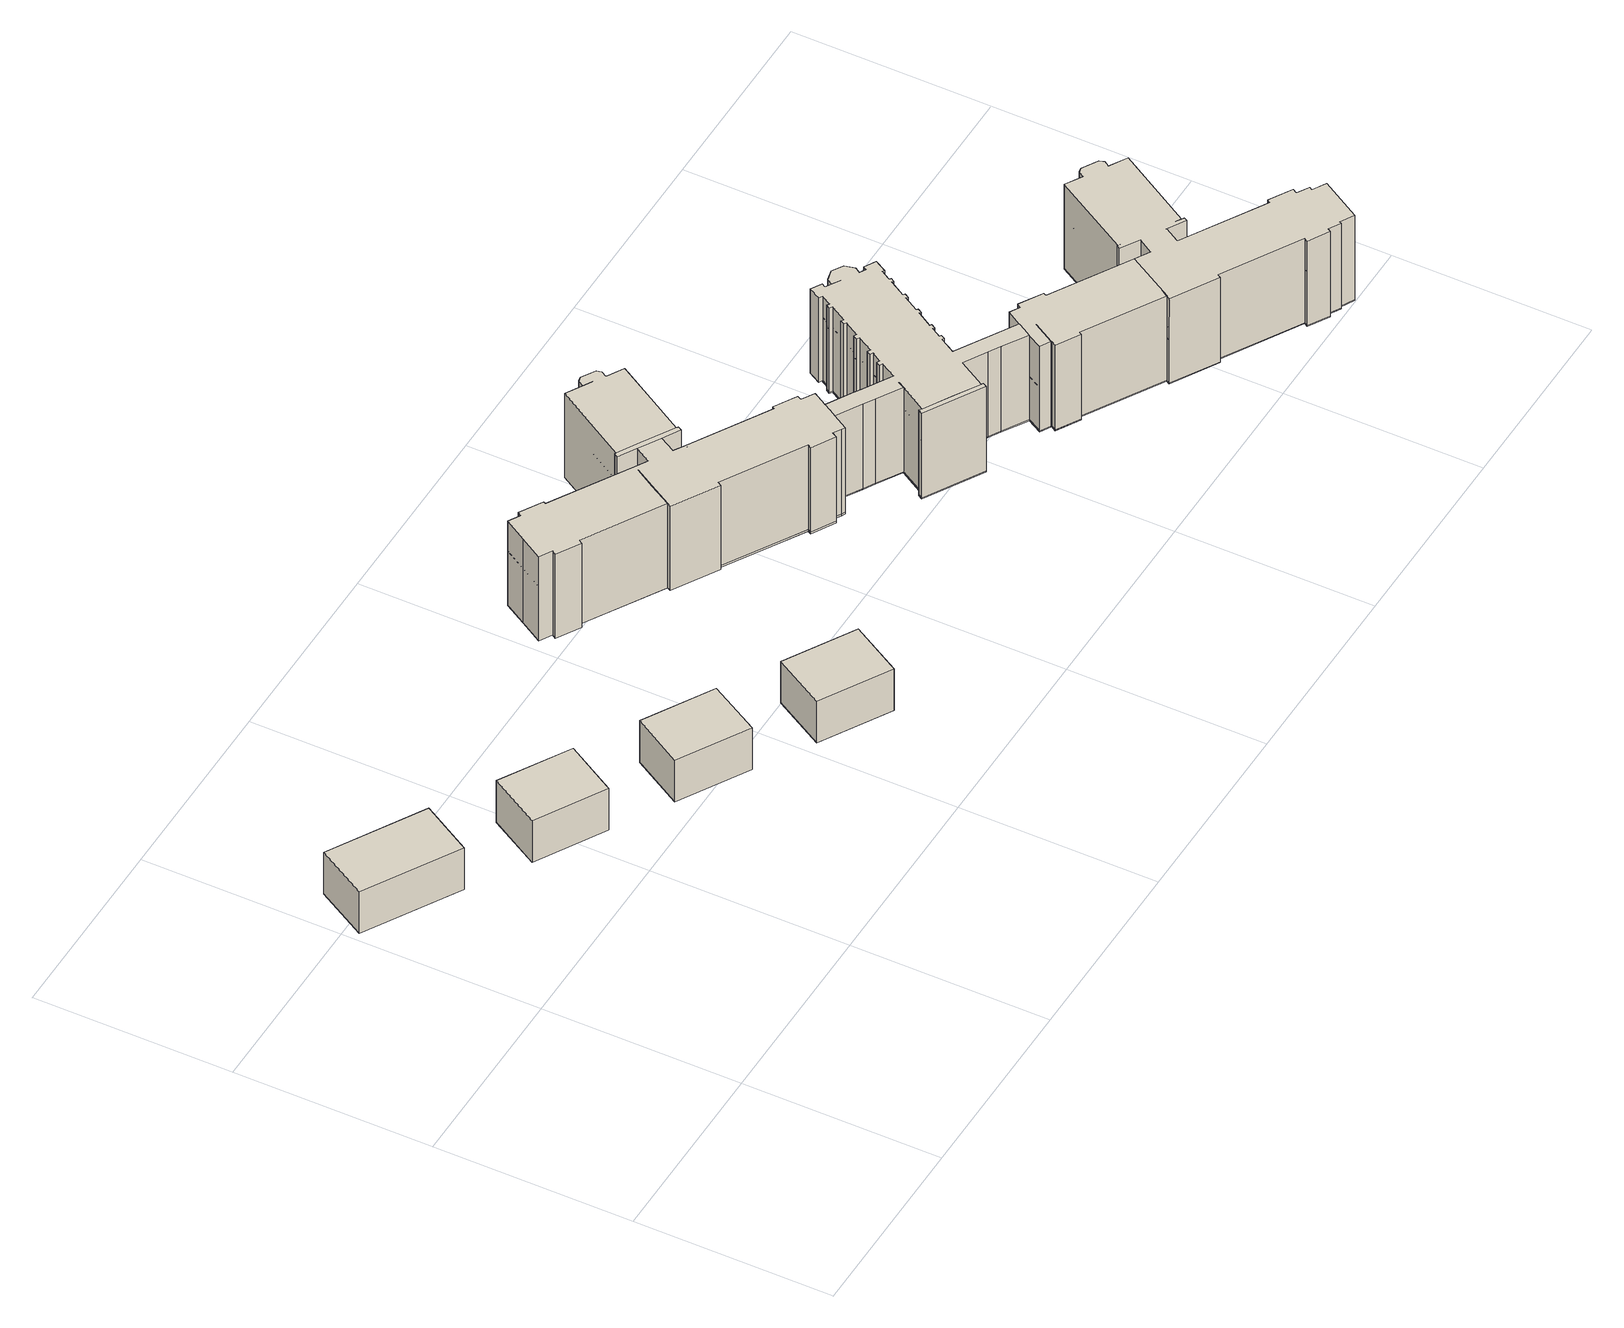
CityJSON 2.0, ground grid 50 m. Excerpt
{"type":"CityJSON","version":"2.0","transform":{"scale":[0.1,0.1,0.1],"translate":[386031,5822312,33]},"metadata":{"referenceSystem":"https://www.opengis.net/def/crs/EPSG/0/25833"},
"CityObjects":{
"building1":{"type":"Building","attributes":{"Gemeindeschluessel":"11000004","BezugspunktDach":"2200","function":"31001_1010","measuredHeight":14.48,"storeysAboveGround":2},"address":[{"country":"Germany","locality":"Berlin","thoroughfareNumber":"28, 30","thoroughfareName":"Friedrich-Olbricht-Damm"}],"geometry":[{"type":"Solid","lod":"1","boundaries":[[[[0,1,2,3]],[[4,5,6,7]],[[4,7,3,2]],[[5,4,2,1]],[[6,5,1,0]],[[7,6,0,3]]]]}]},
"building2":{"type":"Building","attributes":{"Gemeindeschluessel":"11000004","BezugspunktDach":"2200","function":"31001_1010","measuredHeight":14.56,"storeysAboveGround":2},"address":[{"country":"Germany","locality":"Berlin","thoroughfareNumber":"24, 26","thoroughfareName":"Friedrich-Olbricht-Damm"}],"geometry":[{"type":"Solid","lod":"1","boundaries":[[[[8,9,10,11]],[[12,13,14,15]],[[12,15,11,10]],[[13,12,10,9]],[[14,13,9,8]],[[15,14,8,11]]]]}]},
"building3":{"type":"Building","attributes":{"Gemeindeschluessel":"11000004","BezugspunktDach":"2200","function":"31001_1010","measuredHeight":14.46,"storeysAboveGround":2},"address":[{"country":"Germany","locality":"Berlin","thoroughfareNumber":"20, 22","thoroughfareName":"Friedrich-Olbricht-Damm"}],"geometry":[{"type":"Solid","lod":"1","boundaries":[[[[16,17,18,19]],[[20,21,22,23]],[[20,23,19,18]],[[21,20,18,17]],[[22,21,17,16]],[[23,22,16,19]]]]}]},
"building4":{"type":"Building","attributes":{"Gemeindeschluessel":"11000004","BezugspunktDach":"2200","function":"31001_1010","measuredHeight":14.4,"storeysAboveGround":2},"address":[{"country":"Germany","locality":"Berlin","thoroughfareNumber":"18","thoroughfareName":"Friedrich-Olbricht-Damm"}],"geometry":[{"type":"Solid","lod":"1","boundaries":[[[[24,25,26,27]],[[28,29,30,31]],[[28,31,27,26]],[[29,28,26,25]],[[30,29,25,24]],[[31,30,24,27]]]]}]},
"building5":{"type":"Building","attributes":{"name":"Jugendstrafanstalt Berlin Justizvollzugsanstalt Plötzensee","Gemeindeschluessel":"11000004","function":"31001_3075"},"address":[{"country":"Germany","locality":"Berlin","thoroughfareNumber":"16 (2)","thoroughfareName":"Friedrich-Olbricht-Damm"}],"children":["building5-1","building5-2","building5-3","building5-4","building5-5","building5-6","building5-7","building5-8","building5-9","building5-10","building5-11","building5-12","building5-13","building5-14","building5-15","building5-16","building5-17","building5-18","building5-19","building5-20","building5-21","building5-22","building5-23","building5-24","building5-25","building5-26","building5-27","building5-28"]},
"building5-1":{"type":"BuildingPart","attributes":{"BezugspunktDach":"2200","measuredHeight":25.59,"storeysAboveGround":5},"parents":["building5"],"geometry":[{"type":"MultiSurface","lod":"1","boundaries":[[[32,33,34,35,36,37,38,39,40,41,42,43,44,45,46,47,48,49,50,51,52,53,54,55,56,57,58,59,60,61,62,63,64,65,66,67,68,69,70,71],[72,73,74,36]],[[75,76,77,78,79,80,81,82,83,84,85,86,87,88,89,90,91,92,93,94,95,96,97,98,99,100,101,102,103,104,105,106,107,108,109,110,111,112,113,114,115,116,117,118,119,120,121,122,123,124,125,126,127,128,129,130,131,132,133,134,135,136,137,138,139,140,141,142,143,144,145,146,147,148,149,52,150,50],[151,152,77]],[[153,154,155,156,157,158,159,160,161,162,163,164,165,166,86,84],[167,168,154]],[[169,170,171,172,80,78]],[[173,174,175,176,177,178,179,180,181,182,183,184,185,186,187,188,189,190,191,192,193,194,195,196,197,198,199,200,201,202,203,204,205,206,207,208,209,210,211,212,161]],[[60,213,214,215,216,217,218,62]],[[219,220,221,222,223,224,225,226,227,228,229,230,216]],[[231,232,233,234,235,236,237,238,239,240,241,242,243,244,245,246,247,248,249,250,251,252,253,254,255,256,257,258,259,260,261,262,263,264,265,266,267,268,269,270],[271,272,273,265]],[[274,249,275,276,277,278,279,280,281,282,283,284,285,286,287,288,289,290,291,292,293,294,295,296,297,298,299,300,301,302,303,304,305,306,307,308,309,310,311,312,313,314,315,316,317,318,319,320,321,322,323,324,325,326,327,328,329,330,331,332,333,334,335,336,337,338,339,340,341,342,343,344,345,346,347,348,349,251],[350,351,347]],[[338,352,353,354,355,356,357,358,359,360,361,362,363,364,365,340],[366,367,364]],[[344,368,369,370,371,346]],[[372,373,374,375,376,377,378,379,380,381,382,383,384,385,386,387,388,389,390,391,392,393,394,395,396,397,398,399,400,401,402,403,404,405,406,407,408,409,410,411,357]],[[412,413,414,415,416,417,241,239]],[[418,419,420,421,422,423,424,425,426,427,428,429,414]],[[231,270,71,70]],[[232,231,70,69]],[[233,232,69,68]],[[234,233,68,67]],[[235,234,67,66]],[[236,235,66,65]],[[237,236,65,64]],[[238,237,64,63]],[[239,238,63,62]],[[240,239,430,431]],[[431,432,433,241,240,61,434,435]],[[242,241,60,59]],[[243,242,59,58]],[[244,243,58,57]],[[245,244,57,56]],[[246,245,56,55]],[[247,246,55,54]],[[248,247,54,53]],[[249,248,53,52]],[[150,436,437]],[[274,438,439]],[[52,440,441]],[[251,442,443,444,50]],[[445,250,51,446,447]],[[252,251,50,49]],[[253,252,49,48]],[[254,253,48,47]],[[255,254,47,46]],[[256,255,46,45]],[[257,256,45,44]],[[258,257,44,43]],[[259,258,448,449]],[[450,451,452,453,260,262,454,455]],[[456,449,259]],[[42,457,458]],[[459,450,453,460,261,260,41,455,461,40]],[[263,258,462,463,43,38]],[[457,42,458,456]],[[264,263,38,37]],[[464,265,264,37,36]],[[266,265,36,35]],[[267,266,35,34]],[[268,267,34,33]],[[269,268,33,32]],[[270,269,32,71]],[[36,465,464]],[[466,467,73]],[[72,468,469]],[[470,471,468,469]],[[272,271,273]],[[273,272,472,473]],[[473,474,475,265,273,469]],[[51,50,150]],[[476,274,437]],[[275,249,52,149]],[[276,275,149,148]],[[277,276,148,147]],[[278,277,147,146]],[[279,278,146,145]],[[280,279,145,144]],[[281,280,144,143]],[[282,281,143,142]],[[283,282,142,141]],[[284,283,141,140]],[[285,284,140,139]],[[286,285,139,138]],[[287,286,138,137]],[[288,287,137,136]],[[289,288,136,135]],[[290,289,135,134]],[[291,290,134,133]],[[292,291,133,132]],[[293,292,132,131]],[[294,293,131,130]],[[295,294,130,129]],[[296,295,129,128]],[[297,296,128,127]],[[298,297,127,126]],[[299,298,126,125]],[[300,299,125,124]],[[301,300,124,123]],[[302,301,123,122]],[[304,302,122,121,120,477,478]],[[305,304,120,119]],[[306,305,119,118]],[[307,306,118,117]],[[308,307,117,116]],[[309,308,116,115]],[[311,309,479,480,115,113]],[[312,311,113,112]],[[313,312,112,111]],[[314,313,111,110]],[[315,314,110,109]],[[316,315,109,108]],[[317,316,108,107]],[[318,317,107,106]],[[319,318,106,105]],[[320,319,105,104]],[[321,320,104,103]],[[322,321,103,102]],[[323,322,102,101]],[[324,323,101,100]],[[325,324,100,99]],[[326,325,99,98]],[[327,326,98,97]],[[328,327,97,96]],[[329,328,96,95]],[[330,329,95,94]],[[331,330,94,93]],[[332,331,93,92]],[[333,332,92,91]],[[334,333,91,90]],[[335,334,90,89]],[[336,335,89,88]],[[337,336,88,87]],[[338,337,87,86]],[[341,340,84,83]],[[342,341,83,82]],[[343,342,82,81]],[[344,343,81,80]],[[79,481,482,483,345,79,78]],[[347,346,78,77]],[[348,347,77,76]],[[349,348,76,75]],[[251,349,75,50]],[[484,485,486,77,152,151,485,487,351]],[[338,488,489,490,491,84,86]],[[352,338,86,166]],[[353,352,166,165]],[[354,353,165,164]],[[355,354,164,163]],[[356,355,163,162]],[[357,356,162,161]],[[173,160,159,173,492]],[[360,359,159,158]],[[361,360,158,157]],[[362,361,157,156]],[[363,362,156,155]],[[364,363,155,154]],[[365,364,154,153]],[[340,365,153,84]],[[154,493,494]],[[168,495,366]],[[482,496,481]],[[368,344,80,172]],[[369,368,172,171]],[[370,369,171,170]],[[371,370,170,169]],[[346,371,169,78]],[[372,357,161,212]],[[373,372,212,211]],[[374,373,211,210]],[[375,374,210,209]],[[377,375,209,207,497]],[[378,377,207,206]],[[379,378,206,205]],[[380,379,205,204]],[[381,380,204,203]],[[382,381,203,202]],[[383,382,202,201]],[[384,383,201,200]],[[385,384,200,199]],[[386,385,199,198]],[[498,499,197]],[[388,386,500,198,501,196]],[[389,388,196,195]],[[391,389,195,193,502]],[[194,503,504]],[[392,391,193,192]],[[393,392,192,191]],[[394,393,191,190]],[[395,394,190,189]],[[396,395,189,188]],[[397,396,188,187]],[[398,397,187,186]],[[399,398,186,185]],[[400,399,185,184]],[[401,400,184,183]],[[402,401,183,182]],[[403,402,182,181]],[[404,403,181,180]],[[405,404,180,179]],[[406,405,179,178]],[[407,406,178,177]],[[408,407,177,176]],[[409,408,176,175]],[[410,409,175,174]],[[159,505,506,359,410,174,173]],[[507,508,161]],[[509,411,173,492,510,511]],[[412,239,62,218]],[[413,412,218,217]],[[414,413,217,216]],[[415,414,512,513,514]],[[416,428,515,516,220,214]],[[415,514,517,429]],[[417,416,214,213]],[[241,417,213,60]],[[239,241,433,431,430,518]],[[418,414,216,230]],[[519,520,521,522]],[[523,524,525,419,418,230,229,228,227,526,527]],[[420,419,525,524]],[[421,420,524,523]],[[422,421,227,226]],[[423,422,226,225]],[[424,423,225,224]],[[425,424,224,223]],[[426,425,223,222]],[[427,426,222,221]],[[428,427,221,220]],[[517,528,514,415,414,429,219,529,215,219,530,531]],[[437,447,437,532]],[[250,447,442,251]],[[449,456,458]],[[262,260,455,454],[453,452,451,450]],[[456,458,457,259]],[[259,449,448,462,258]],[[469,470,464]],[[272,273,469,466],[472,533,466,469,534,473]],[[273,469,470,469,534]],[[473,534,469,468]],[[468,471,470,535,469,473]],[[446,447,250]],[[436,437,536]],[[537,538,303]],[[310,539,540]],[[340,491,541]],[[489,542,339]],[[543,484,544,484,351]],[[543,484,545]],[[542,339,546,339,489]],[[411,509,511,510,492,547]],[[548,494,364]],[[481,345,549]],[[550,344,551,552]],[[345,481,549,482]],[[346,553,554,346,555]],[[387,386,500,386,387,498,500,498]],[[509,547,556]],[[531,517,530]],[[557,516,515,557,531]],[[558,530,517,531,559]],[[435,431,434]],[[560,561,518]],[[562,563,564,433]],[[524,523,527,520]],[[524,520,519,565,522,521]]]}]},
"building5-2":{"type":"BuildingPart","attributes":{"BezugspunktDach":"2200","measuredHeight":9.44,"storeysAboveGround":5},"parents":["building5"],"geometry":[{"type":"MultiSurface","lod":"1","boundaries":[[[566,567,490,489,488,568,569,570]],[[571,572,573,574,575,576,577,578]],[[571,569,571,572]],[[573,572,568,488]],[[574,573,579,580]],[[575,574,339,580,581,340,490]],[[576,575,490,567]],[[577,576,567,566]],[[578,577,566,570]],[[571,578,582,570,569]],[[572,571,569,568]],[[339,338,583,488,489]],[[580,579,584,338,585,339]],[[490,340,339,489]],[[586,340,581,580,339]]]}]},
"building5-3":{"type":"BuildingPart","attributes":{"BezugspunktDach":"2200","measuredHeight":21.98,"storeysAboveGround":5},"parents":["building5"],"geometry":[{"type":"MultiSurface","lod":"1","boundaries":[[[587,588,589,590,591]],[[302,592,311,593,594]],[[595,538,596,589]],[[302,590,477,304]],[[311,309,310,309,480,588]],[[589,540,539,595,592]],[[593,311,588,587]],[[597,598,599,587,591]],[[302,594,591,590]],[[596,303,304,477]],[[592,304,600,303,538,595]],[[480,309,310,540]],[[592,595,539,601,310,309]],[[602,594,603,598,597]],[[603,593,599,598]]]}]},
"building5-4":{"type":"BuildingPart","attributes":{"BezugspunktDach":"2200","measuredHeight":18.35,"storeysAboveGround":5},"parents":["building5"],"geometry":[{"type":"MultiSurface","lod":"1","boundaries":[[[604,605,606,607,608,478]],[[305,306,307,308,309,304]],[[305,304,478,608]],[[306,305,608,607]],[[307,306,607,606]],[[308,307,606,605]],[[309,308,605,604]],[[304,303,538,478]],[[604,539,310,309]],[[592,595,538,303,304]],[[309,310,539,595,592]]]}]},
"building5-5":{"type":"BuildingPart","attributes":{"BezugspunktDach":"2200","measuredHeight":24.95,"storeysAboveGround":5},"parents":["building5"],"geometry":[{"type":"MultiSurface","lod":"1","boundaries":[[[609,610,611,612,613,614]],[[300,301,302,594,298,299]],[[300,299,614,613]],[[301,300,613,612]],[[302,301,612,611]],[[591,590,611,610]],[[615,597,594,610,609]],[[299,298,609,614]],[[594,302,590,591]],[[298,594,597,615]]]}]},
"building5-6":{"type":"BuildingPart","attributes":{"BezugspunktDach":"2200","measuredHeight":21.73,"storeysAboveGround":5},"parents":["building5"],"geometry":[{"type":"MultiSurface","lod":"1","boundaries":[[[549,616,617,618,619,620,621,622,623,624,625,626,627,628,629,630,631,632,633,634,635,636,637,638,639,640,599,598,597,615,641,642,643,644,645,646,647,648,649,650,651,652,653,654,655,656,657,658,659,660,661,486,553]],[[662,663,664,665,666,667,668,669,670,671,672,673,674,675,676,677,678,679,680,681,682,683,684,685,686,687,688,689,690,691,692,693,694,695,696,697,698,699,700,701,702,703,704,705,706,707,708,709,572,578,710,711,712]],[[662,712,553,486]],[[663,662,713,714,715,716,717,718,719,350,720,661]],[[721,347,713]],[[664,663,661,660]],[[665,664,660,659]],[[666,665,659,658]],[[667,666,658,657]],[[668,667,657,656]],[[669,668,656,655]],[[670,669,655,654]],[[671,670,654,653]],[[672,671,653,652]],[[673,672,652,651]],[[674,673,651,650]],[[675,674,650,649]],[[677,676,648,647]],[[678,677,647,646]],[[679,678,646,645]],[[681,680,644,643]],[[682,681,643,642]],[[683,682,642,641]],[[684,683,641,615]],[[685,684,298,594]],[[686,685,594,603]],[[687,686,598,603,593]],[[688,687,599,640]],[[689,688,640,639]],[[690,689,639,638]],[[691,690,638,637]],[[692,691,637,636]],[[693,692,636,635]],[[694,693,635,634]],[[695,694,634,633]],[[696,695,633,632]],[[697,696,632,631]],[[698,697,631,630]],[[699,698,630,629]],[[700,699,629,628]],[[701,700,628,627]],[[702,701,627,626]],[[703,702,626,625]],[[704,703,625,624]],[[705,704,624,623]],[[706,705,623,622]],[[707,706,622,621]],[[708,707,621,620]],[[709,708,620,619]],[[572,709,619,618]],[[570,569,571,569,568,572,618,617]],[[710,578,617,616]],[[720,350,351,485]],[[486,485,351,347,721]],[[717,716,715,718]],[[715,714,351,350,719,718]],[[351,714,713,347]],[[594,298,615,597]],[[603,594,597,598]],[[593,603,598,599,722]],[[578,571,569,570]],[[572,568,569,571]],[[345,344,616,549]],[[711,710,344,723,345]],[[346,345,549,553]],[[712,711,345,724,346]]]}]},
"building5-7":{"type":"BuildingPart","attributes":{"BezugspunktDach":"2200","measuredHeight":17.71,"storeysAboveGround":5},"parents":["building5"],"geometry":[{"type":"MultiSurface","lod":"1","boundaries":[[[725,726,727,554,728,729]],[[730,712,710,731,732,733]],[[730,733,729,728]],[[712,730,728,554]],[[554,346,712]],[[731,710,727,726]],[[732,731,726,725]],[[733,732,725,729]],[[344,345,481,727,734]],[[481,345,346,554]],[[710,711,345,344]],[[711,712,346,735,345,481,482,345]]]}]},
"building5-8":{"type":"BuildingPart","attributes":{"BezugspunktDach":"2200","measuredHeight":18.59,"storeysAboveGround":5},"parents":["building5"],"geometry":[{"type":"MultiSurface","lod":"1","boundaries":[[[736,737,738,739,464,469,740,741,742,743,744]],[[231,232,233,745,273,265,266,267,268,269,270]],[[231,270,744,743]],[[232,231,743,742]],[[746,233,232,742,741]],[[745,747,746,741,740]],[[745,748,472,466,272]],[[266,265,464,739]],[[267,266,739,738]],[[268,267,738,737]],[[269,268,737,736]],[[270,269,736,744]],[[749,750,751]],[[273,272,466,469]],[[740,466,472,748]],[[271,470,464,265]],[[273,469,470,271]]]}]},
"building5-9":{"type":"BuildingPart","attributes":{"BezugspunktDach":"2200","measuredHeight":15.08,"storeysAboveGround":5},"parents":["building5"],"geometry":[{"type":"MultiSurface","lod":"1","boundaries":[[[747,752,753,754,755,746]],[[234,235,236,237,745,233]],[[234,233,746,755]],[[235,234,755,754]],[[236,235,754,753]],[[237,236,753,752]],[[745,237,756,748,747]],[[757,752,747,748,756]],[[745,758,747,746,233]]]}]},
"building5-10":{"type":"BuildingPart","attributes":{"BezugspunktDach":"2200","measuredHeight":19.05,"storeysAboveGround":5},"parents":["building5"],"geometry":[{"type":"MultiSurface","lod":"1","boundaries":[[[530,516,759,760,761,762,512]],[[763,764,765,766,515,517,513]],[[763,513,512,762]],[[767,519,522,761]],[[763,762,526,523]],[[768,767,764,761,760]],[[766,765,760,759]],[[515,766,759,516]],[[524,521,522,525]],[[764,525,769,519,767]],[[523,526,521,524]],[[765,770,764,767,768]],[[517,515,516,530]],[[513,514,558,512]],[[517,530,558,514]]]}]},
"building5-11":{"type":"BuildingPart","attributes":{"BezugspunktDach":"2200","measuredHeight":18.55,"storeysAboveGround":5},"parents":["building5"],"geometry":[{"type":"MultiSurface","lod":"1","boundaries":[[[771,451,772,773,774,471,465,775]],[[475,474,756,776,777,452,778,779]],[[475,779,775,465]],[[756,752,747,740,466,467,774]],[[776,756,774,773]],[[777,776,773,772]],[[772,780,781,782]],[[778,448,463,771]],[[779,778,771,775]],[[474,475,465,471]],[[473,468,467,472]],[[472,783,466,740,748]],[[748,747,752,756]],[[474,471,468,473]],[[452,453,450,451]],[[460,459,450,453]],[[784,780,459,460]],[[777,782,781,784]],[[449,458,463,448]],[[452,451,458,449]]]}]},
"building5-12":{"type":"BuildingPart","attributes":{"BezugspunktDach":"2200","measuredHeight":15.13,"storeysAboveGround":5},"parents":["building5"],"geometry":[{"type":"MultiSurface","lod":"1","boundaries":[[[518,563,785,786,559,787,788,789]],[[790,513,514,791,792,433,430,793]],[[790,793,789,788]],[[513,790,788,787]],[[791,515,557,786]],[[792,791,786,785]],[[433,792,785,563]],[[793,430,518,789]],[[514,513,787,559]],[[517,531,557,515]],[[514,559,531,794,517]],[[430,431,435,518]],[[433,563,435,431]]]}]},
"building5-13":{"type":"BuildingPart","attributes":{"BezugspunktDach":"2200","measuredHeight":15.13,"storeysAboveGround":5},"parents":["building5"],"geometry":[{"type":"MultiSurface","lod":"1","boundaries":[[[520,768,795,796,797,798,527]],[[799,800,801,802,765,524,523]],[[799,523,527,798]],[[800,799,798,797]],[[801,800,797,796]],[[802,801,796,795]],[[765,802,795,768]],[[765,764,767,764,803]],[[524,525,519,520]],[[803,764,767,519,525]],[[768,767,764,765]],[[523,524,520,527]]]}]},
"building5-14":{"type":"BuildingPart","attributes":{"BezugspunktDach":"2200","measuredHeight":16.48,"storeysAboveGround":5},"parents":["building5"],"geometry":[{"type":"Solid","lod":"1","boundaries":[[[[804,805,562,434,560,806]],[[430,431,433,776,807,808]],[[430,808,806,560]],[[776,433,562,805]],[[807,776,805,804]],[[808,807,804,806]],[[431,430,560,434]],[[433,431,434,562]]]]}]},
"building5-15":{"type":"BuildingPart","attributes":{"BezugspunktDach":"2200","measuredHeight":9.42,"storeysAboveGround":5},"parents":["building5"],"geometry":[{"type":"MultiSurface","lod":"1","boundaries":[[[809,810,811,484,718,717,812,813,441,437,442]],[[814,815,816,817,716,715,714,713,818,819,820]],[[814,821,250,274]],[[816,815,441,813]],[[817,816,813,812]],[[716,817,812,717]],[[818,713,811,810]],[[819,818,810,809]],[[820,819,809,442]],[[274,250,447,437]],[[442,447,250,251]],[[820,251,250,821]],[[249,274,437,441]],[[815,814,274,249]],[[715,716,717,718]],[[351,350,719,484]],[[714,715,718,719,350,351]],[[347,351,484,811]],[[714,351,347,713]]]}]},
"building5-16":{"type":"BuildingPart","attributes":{"BezugspunktDach":"2200","measuredHeight":19.29,"storeysAboveGround":5},"parents":["building5"],"geometry":[{"type":"MultiSurface","lod":"1","boundaries":[[[822,823,824,444,446,440,825,826,827,455,457]],[[828,829,830,831,832,833,834,835,836,837,838]],[[828,838,259,262,260]],[[780,459,460,784,829,828,455,260,261,461,827]],[[839,781,827,826]],[[831,830,826,825]],[[832,831,825,440]],[[833,832,249,815,814,274,250]],[[834,833,821,820,251,444]],[[835,834,444,824]],[[836,835,824,823]],[[837,836,823,822]],[[838,456,840,837,822,457]],[[260,262,454,455]],[[457,454,262,259]],[[461,261,260,455]],[[784,460,459,780]],[[841,830,829,781,839]],[[250,274,436,446]],[[440,436,274,249]],[[274,814,815,249]],[[444,251,250,446]],[[250,251,820,821]],[[837,840,456,838]]]}]},
"building5-17":{"type":"BuildingPart","attributes":{"BezugspunktDach":"2200","measuredHeight":15.99,"storeysAboveGround":5},"parents":["building5"],"geometry":[{"type":"MultiSurface","lod":"1","boundaries":[[[842,843,844,840,456,462]],[[838,837,845,846,847,848]],[[838,848,258,259,456]],[[845,837,840,844]],[[846,845,844,843]],[[847,846,843,842]],[[848,847,842,462]],[[462,456,259,258]],[[849,837,838,456,840]]]}]},
"building5-18":{"type":"BuildingPart","attributes":{"BezugspunktDach":"2200","measuredHeight":15.99,"storeysAboveGround":5},"parents":["building5"],"geometry":[{"type":"MultiSurface","lod":"1","boundaries":[[[839,850,851,852,782,781]],[[853,854,855,856,830,829]],[[853,829,781,784,777]],[[854,853,782,852]],[[855,854,852,851]],[[856,855,851,850]],[[830,856,850,839]],[[777,784,781,782,857]],[[830,858,839,781,829]]]}]},
"building5-19":{"type":"BuildingPart","attributes":{"BezugspunktDach":"2200","measuredHeight":18.78,"storeysAboveGround":5},"parents":["building5"],"geometry":[{"type":"MultiSurface","lod":"1","boundaries":[[[859,860,506,511,507,861,862,863,864,865,495,493,866,867]],[[868,869,870,871,872,873,874,875,876,877,878,879,880,881]],[[868,881,867,866]],[[869,868,866,493]],[[882,883,366,367,871,870,495,865]],[[884,882,865,864]],[[873,872,864,863]],[[874,873,863,862]],[[875,874,862,861]],[[876,875,861,507]],[[877,876,885,886]],[[878,877,358,411,887,888]],[[879,878,506,860]],[[880,879,860,859]],[[881,880,859,867]],[[366,364,493,495]],[[870,869,364,366]],[[367,366,883,882]],[[872,871,882,884]],[[358,357,507,511]],[[886,885,507,357,358]],[[359,411,509,506]],[[511,509,411,358]],[[888,887,411,359]]]}]},
"building5-20":{"type":"BuildingPart","attributes":{"BezugspunktDach":"2200","measuredHeight":13.42,"storeysAboveGround":5},"parents":["building5"],"geometry":[{"type":"MultiSurface","lod":"1","boundaries":[[[494,882,884,889,890,891,892]],[[581,579,893,872,871,869,894]],[[581,894,892,891]],[[579,338,895]],[[893,579,890,889]],[[872,893,889,884]],[[871,367,366,870]],[[894,869,494,892]],[[895,338,339,896,890]],[[891,896,339,340]],[[580,339,338,579]],[[581,897,340,339,580]],[[871,872,884,882]],[[364,366,883,494]],[[882,883,366,367]],[[869,870,366,364]]]}]},
"building5-21":{"type":"BuildingPart","attributes":{"BezugspunktDach":"2200","measuredHeight":18.77,"storeysAboveGround":5},"parents":["building5"],"geometry":[{"type":"MultiSurface","lod":"1","boundaries":[[[898,899,900,901,902,903,904,905,906,907,908,909,910]],[[911,912,913,914,915,916,917,918,919,920,921,922,923]],[[911,923,924,925,926]],[[912,911,926,927]],[[928,929,908,907]],[[914,913,907,906]],[[915,914,906,905]],[[930,931,915,916,915,905,904]],[[917,916,904,903],[917,932,930,916]],[[918,917,903,902]],[[919,918,902,901]],[[920,919,901,900]],[[921,920,900,899]],[[922,921,899,898]],[[923,922,898,910]],[[926,925,933,909]],[[910,933,925,924]],[[927,926,909,908]],[[913,912,929,928]],[[916,915,931,930]],[[930,932,917,916]]]}]},
"building5-22":{"type":"BuildingPart","attributes":{"BezugspunktDach":"2200","measuredHeight":15.24,"storeysAboveGround":5},"parents":["building5"],"geometry":[{"type":"Solid","lod":"1","boundaries":[[[[928,934,935,936,937,929]],[[938,939,940,941,913,912]],[[938,912,929,927,942,937]],[[939,938,937,936]],[[940,939,936,935]],[[941,940,935,934]],[[913,941,934,928]],[[937,942,927,929]],[[913,928,929,912]]]]}]},
"building5-23":{"type":"BuildingPart","attributes":{"BezugspunktDach":"2200","measuredHeight":17.05,"storeysAboveGround":5},"parents":["building5"],"geometry":[{"type":"MultiSurface","lod":"1","boundaries":[[[943,944,945,946,947,948,949,950]],[[951,952,953,954,955,956,957,958]],[[951,958,950,949]],[[952,951,949,959]],[[952,959,948]],[[960,961,952,948,947]],[[962,960,953,947,963]],[[954,963,946]],[[955,954,946,945]],[[956,955,945,944]],[[964,498,387,499,943]],[[943,965,966,967,964,957]],[[953,952,961,960]],[[954,953,960,962]],[[944,499,387,386]],[[957,956,386,387,498,964]],[[377,376,965,950]],[[958,957,964,967,966,376,377]]]}]},
"building5-24":{"type":"BuildingPart","attributes":{"BezugspunktDach":"2200","measuredHeight":18.29,"storeysAboveGround":5},"parents":["building5"],"geometry":[{"type":"MultiSurface","lod":"1","boundaries":[[[968,969,970,971,972,508,492,973]],[[887,885,974,942,925,924,975,976]],[[359,888,976,973,505,359,411]],[[977,507,357,508]],[[887,492,411,358,886]],[[974,885,508,972]],[[942,974,972,971]],[[933,909,926,909,908,929,937,971,970]],[[924,910,933,925,970,969]],[[975,924,969,968]],[[976,975,968,973]],[[411,359,505,492]],[[887,888,359,411]],[[508,357,358,510]],[[510,358,411,492]],[[885,886,358,357,507,977]],[[925,926,909,933]],[[927,908,909,926]],[[927,942,937,929]],[[925,933,910,924]]]}]},
"building5-25":{"type":"BuildingPart","attributes":{"BezugspunktDach":"2200","measuredHeight":14.29,"storeysAboveGround":5},"parents":["building5"],"geometry":[{"type":"MultiSurface","lod":"1","boundaries":[[[962,978,979,980,981,961]],[[982,983,984,985,954,952]],[[982,952,961,981]],[[983,982,981,980]],[[984,983,980,979]],[[985,984,979,978]],[[954,985,978,962]],[[952,953,960,961,986]],[[954,962,960,953]]]}]},
"building5-26":{"type":"BuildingPart","attributes":{"BezugspunktDach":"2200","measuredHeight":16.18,"storeysAboveGround":5},"parents":["building5"],"geometry":[{"type":"MultiSurface","lod":"1","boundaries":[[[987,988,989,990,991,992]],[[993,994,995,974,996,997]],[[993,997,992,991]],[[998,999,991,990]],[[990,503,504,998,994]],[[974,995,989,988]],[[996,974,988,987]],[[997,996,987,992]],[[994,1000,993,999,998]],[[391,390,503,989]],[[995,994,998,504,390,391]]]}]},
"building5-27":{"type":"BuildingPart","attributes":{"BezugspunktDach":"2200","measuredHeight":14.29,"storeysAboveGround":5},"parents":["building5"],"geometry":[{"type":"MultiSurface","lod":"1","boundaries":[[[1001,1002,1003,1004]],[[1005,1006,1007,1008]],[[1005,1008,1004,1003]],[[1006,1005,1003,497,377,376,377,958,957,956,386,500,1002]],[[1007,1006,1002,1001]],[[1008,993,999,1004]],[[1007,1001,502,391,995,1009]],[[967,376,377,497]],[[500,386,387,498]],[[498,387,386,956,957,964]],[[967,964,1010,957,958,377,376]],[[504,390,391,502]],[[994,998,999,993]],[[1009,995,391,390,504,998,994]]]}]},
"building5-28":{"type":"BuildingPart","attributes":{"BezugspunktDach":"2200","measuredHeight":13.51,"storeysAboveGround":5},"parents":["building5"],"geometry":[{"type":"MultiSurface","lod":"1","boundaries":[[[1011,1012,931,932]],[[915,1013,1014,917]],[[1013,915,931,1012]],[[1014,1013,1012,1011]],[[917,1014,1011,932]],[[916,930,931,915]],[[917,1015,932,930,1016,916]]]}]}
},
"vertices":[
[243,824,141],[318,953,141],[84,1089,141],[10,960,141],[84,1089,16],[318,953,16],[243,824,16],[10,960,16],
[561,635,141],[637,765,141],[466,864,141],[390,734,141],[466,864,15],[637,765,15],[561,635,15],[390,734,15],
[883,451,139],[957,580,139],[786,679,139],[711,551,139],[786,679,13],[957,580,13],[883,451,13],[711,551,13],
[1200,268,135],[1275,398,135],[1103,498,135],[1028,368,135],[1103,498,10],[1275,398,10],[1200,268,10],[1028,368,10],
[1055,1042,264],[1048,1032,264],[1107,997,264],[1113,1007,264],[1308,892,264],[1303,883,264],[1415,817,264],[1452,881,264],[1487,940,264],[1455,886,264],[1422,830,264],[1420,826,264],[1619,709,264],[1614,700,264],[1671,667,264],[1678,680,264],[1697,668,264],[1706,663,264],[1729,702,264],[1739,719,264],[1750,738,264],[1771,774,264],[1739,793,264],[1745,803,264],[1689,836,264],[1686,830,264],[1490,945,264],[1462,962,264],[1485,1002,264],[1458,1018,264],[1431,1034,264],[1407,994,264],[1378,1011,264],[1180,1128,264],[1183,1134,264],[1127,1167,264],[1121,1157,264],[1092,1174,264],[1058,1117,264],[1024,1060,264],[1342,950,264],[1372,1000,264],[1340,947,264],[1791,665,264],[1819,648,264],[1880,612,264],[1840,544,264],[1905,506,264],[1970,467,264],[2011,536,264],[2068,502,264],[2097,485,264],[2158,448,264],[2169,467,264],[2180,485,264],[2032,572,264],[2055,611,264],[2060,608,264],[2065,618,264],[2061,621,264],[2064,626,264],[2076,646,264],[2080,643,264],[2086,653,264],[2081,656,264],[2105,695,264],[2109,692,264],[2115,703,264],[2111,705,264],[2133,743,264],[2138,740,264],[2144,751,264],[2139,754,264],[2163,795,264],[2168,792,264],[2173,801,264],[2168,804,264],[2183,829,264],[2188,826,264],[2205,856,264],[2177,872,264],[2172,863,264],[2139,882,264],[2156,872,264],[2165,886,264],[2159,912,264],[2131,929,264],[2104,922,264],[2095,908,264],[2118,894,264],[2080,917,264],[2086,926,264],[2059,942,264],[2042,912,264],[2051,906,264],[2037,881,264],[2031,885,264],[2025,876,264],[2032,871,264],[2008,830,264],[2001,835,264],[1995,824,264],[2002,820,264],[1980,783,264],[1973,787,264],[1967,776,264],[1974,772,264],[1951,733,264],[1943,737,264],[1938,727,264],[1945,723,264],[1930,698,264],[1923,702,264],[1917,692,264],[1925,688,264],[1902,649,264],[1830,691,264],[1813,702,264],[1740,720,264],[1889,628,264],[1890,629,264],[2137,411,264],[2163,396,264],[2164,396,264],[2156,383,264],[2214,349,264],[2218,356,264],[2412,242,264],[2447,302,264],[2482,362,264],[2287,477,264],[2291,484,264],[2233,518,264],[2227,508,264],[2202,522,264],[2196,452,264],[2195,451,264],[1833,549,264],[1826,537,264],[1969,454,264],[1975,465,264],[2444,298,264],[2406,233,264],[2519,167,264],[2524,176,264],[2717,63,264],[2712,54,264],[2763,24,264],[2768,32,264],[2797,15,264],[2800,20,264],[2834,1,264],[2895,104,264],[2861,124,264],[2866,131,264],[2836,149,264],[2843,160,264],[2787,193,264],[2782,185,264],[2594,296,264],[2577,306,264],[2600,344,264],[2596,347,264],[2644,318,264],[2649,327,264],[2606,353,264],[2643,331,264],[2759,527,264],[2715,552,264],[2724,566,264],[2719,579,264],[2680,602,264],[2668,599,264],[2659,585,264],[2618,610,264],[2503,413,264],[2519,404,264],[2501,415,264],[2495,406,264],[2542,378,264],[2519,340,264],[1528,977,264],[1534,987,264],[1451,1036,264],[1397,1068,264],[1393,1070,264],[1387,1060,264],[1463,1029,264],[1530,990,264],[1642,1180,264],[1600,1204,264],[1609,1219,264],[1606,1231,264],[1571,1252,264],[1559,1249,264],[1550,1234,264],[1571,1222,264],[1572,1221,264],[1509,1258,264],[1058,1117,9],[1092,1174,9],[1121,1157,9],[1127,1167,9],[1183,1134,9],[1180,1128,9],[1378,1011,9],[1407,994,9],[1431,1034,9],[1458,1018,9],[1485,1002,9],[1462,962,9],[1490,945,9],[1686,830,9],[1689,836,9],[1745,803,9],[1739,793,9],[1771,774,9],[1750,738,9],[1739,719,9],[1729,702,9],[1706,663,9],[1697,668,9],[1678,680,9],[1671,667,9],[1614,700,9],[1619,709,9],[1420,826,9],[1422,830,9],[1455,886,9],[1487,940,9],[1452,881,9],[1415,817,9],[1303,883,9],[1308,892,9],[1113,1007,9],[1107,997,9],[1048,1032,9],[1055,1042,9],[1024,1060,9],[1340,947,9],[1372,1000,9],[1342,950,9],[1740,720,9],[1813,702,9],[1830,691,9],[1902,649,9],[1925,688,9],[1917,692,9],[1923,702,9],[1930,698,9],[1945,723,9],[1938,727,9],[1943,737,9],[1951,733,9],[1974,772,9],[1967,776,9],[1973,787,9],[1980,783,9],[2002,820,9],[1995,824,9],[2001,835,9],[2008,830,9],[2032,871,9],[2025,876,9],[2031,885,9],[2037,881,9],[2051,906,9],[2042,912,9],[2059,942,9],[2086,926,9],[2080,917,9],[2118,894,9],[2095,908,9],[2104,922,9],[2131,929,9],[2159,912,9],[2165,886,9],[2156,872,9],[2139,882,9],[2172,863,9],[2177,872,9],[2205,856,9],[2188,826,9],[2183,829,9],[2168,804,9],[2173,801,9],[2168,792,9],[2163,795,9],[2139,754,9],[2144,751,9],[2138,740,9],[2133,743,9],[2111,705,9],[2115,703,9],[2109,692,9],[2105,695,9],[2081,656,9],[2086,653,9],[2080,643,9],[2076,646,9],[2064,626,9],[2061,621,9],[2065,618,9],[2060,608,9],[2055,611,9],[2032,572,9],[2180,485,9],[2169,467,9],[2158,448,9],[2097,485,9],[2068,502,9],[2011,536,9],[1970,467,9],[1905,506,9],[1840,544,9],[1880,612,9],[1819,648,9],[1791,665,9],[1890,629,9],[1889,628,9],[2202,522,9],[2227,508,9],[2233,518,9],[2291,484,9],[2287,477,9],[2482,362,9],[2447,302,9],[2412,242,9],[2218,356,9],[2214,349,9],[2156,383,9],[2164,396,9],[2163,396,9],[2137,411,9],[2195,451,9],[2196,452,9],[1975,465,9],[1969,454,9],[1826,537,9],[1833,549,9],[2519,340,9],[2542,378,9],[2495,406,9],[2501,415,9],[2519,404,9],[2503,413,9],[2618,610,9],[2659,585,9],[2668,599,9],[2680,602,9],[2719,579,9],[2724,566,9],[2715,552,9],[2759,527,9],[2643,331,9],[2606,353,9],[2649,327,9],[2644,318,9],[2596,347,9],[2600,344,9],[2577,306,9],[2594,296,9],[2782,185,9],[2787,193,9],[2843,160,9],[2836,149,9],[2866,131,9],[2861,124,9],[2895,104,9],[2834,1,9],[2800,20,9],[2797,15,9],[2768,32,9],[2763,24,9],[2712,54,9],[2717,63,9],[2524,176,9],[2519,167,9],[2406,233,9],[2444,298,9],[1387,1060,9],[1393,1070,9],[1397,1068,9],[1451,1036,9],[1534,987,9],[1528,977,9],[1509,1258,9],[1572,1221,9],[1571,1222,9],[1550,1234,9],[1559,1249,9],[1571,1252,9],[1606,1231,9],[1609,1219,9],[1600,1204,9],[1642,1180,9],[1530,990,9],[1463,1029,9],[1431,1034,10],[1458,1018,10],[1463,1015,10],[1485,1002,10],[1458,1018,167],[1458,1018,161],[1740,720,180],[1740,720,97],[1740,720,70],[1740,720,72],[1750,738,180],[1750,738,97],[1729,702,97],[1729,702,120],[1729,702,180],[1739,719,70],[1739,719,180],[1739,719,97],[1420,826,10],[1422,830,10],[1455,886,178],[1452,881,178],[1452,881,10],[1455,886,10],[1452,881,180],[1455,886,180],[1422,830,163],[1422,830,180],[1422,830,178],[1487,940,178],[1487,940,10],[1487,940,180],[1420,826,163],[1420,826,178],[1308,892,174],[1308,892,178],[1372,1000,174],[1372,1000,178],[1342,950,178],[1342,950,174],[1340,947,174],[1340,947,178],[1372,1000,10],[1342,950,10],[1340,947,10],[1308,892,10],[1740,720,16],[2095,908,210],[2095,908,192],[2156,872,98],[2156,872,210],[1905,506,183],[1905,506,61],[1905,506,158],[1889,628,97],[1889,628,201],[1880,612,201],[1889,628,41],[2180,485,97],[2169,467,97],[2158,448,97],[2158,448,95],[2444,298,175],[2163,396,173],[2163,396,140],[2195,451,173],[1905,506,72],[2503,413,150],[2606,353,150],[2606,353,163],[2643,331,150],[2620,344,264],[2600,344,150],[2596,347,164],[2596,347,150],[2412,242,175],[2412,242,173],[2482,362,173],[2482,362,175],[2444,298,173],[2447,302,175],[2447,302,173],[1397,1068,181],[1397,1068,10],[1451,1036,10],[1530,990,10],[1530,990,181],[1463,1029,10],[1431,1034,161],[1572,1221,161],[1571,1222,161],[1571,1222,181],[1572,1221,181],[1550,1234,10],[1571,1222,10],[1572,1221,10],[1550,1234,181],[1550,1234,161],[1457,1033,10],[1398,1067,264],[1463,1029,181],[1463,1029,161],[1740,720,34],[1372,1000,30],[1342,950,150],[1342,949,174],[1740,720,14],[2118,894,196],[2118,894,192],[2139,882,192],[2139,882,210],[2158,448,105],[2169,467,65],[1889,628,23],[1883,618,97],[1889,628,19],[2159,449,9],[2444,298,22],[2163,396,38],[1905,506,201],[1970,467,121],[1970,467,71],[1970,467,145],[1840,544,201],[1840,544,183],[1851,538,9],[2444,298,13],[1530,990,161],[1451,1036,181],[1451,1036,161],[1431,1034,167],[1431,1034,22],[1485,1002,167],[1485,1002,161],[1485,1002,131],[1572,1221,67],
[2068,502,97],[2097,485,97],[2032,572,97],[2021,554,97],[2011,536,97],[2021,554,5],[2032,572,5],[2180,485,5],[2169,467,5],[2158,448,5],[2097,485,5],[2068,502,5],[2011,536,5],[2180,485,6],[2169,467,6],[2158,448,6],[2011,536,75],[2180,485,23],[2180,485,11],[2173,473,9],[2168,465,9],
[2160,843,210],[2172,863,210],[2126,890,210],[2080,917,210],[2068,896,210],[2126,890,9],[2160,843,9],[2068,896,9],[2126,890,192],[2118,894,210],[2068,896,201],[2117,867,201],[2160,843,201],[2116,896,9],[2139,882,18],[2068,896,103],[2117,867,9],
[2156,872,192],[2165,886,192],[2159,912,192],[2131,929,192],[2104,922,192],
[2051,906,258],[2068,896,258],[2080,917,258],[2086,926,258],[2059,942,258],[2042,912,258],[2051,906,201],
[1970,467,201],[2011,536,201],[2032,572,201],[2055,611,201],[2060,608,201],[2065,618,201],[2061,621,201],[2064,626,201],[2076,646,201],[2080,643,201],[2086,653,201],[2081,656,201],[2105,695,201],[2109,692,201],[2115,703,201],[2111,705,201],[2133,743,201],[2138,740,201],[2144,751,201],[2139,754,201],[2163,795,201],[2168,792,201],[2173,801,201],[2168,804,201],[2183,829,201],[2037,881,201],[2031,885,201],[2025,876,201],[2032,871,201],[2008,830,201],[2001,835,201],[1995,824,201],[2002,820,201],[1980,783,201],[1973,787,201],[1967,776,201],[1974,772,201],[1951,733,201],[1943,737,201],[1938,727,201],[1945,723,201],[1930,698,201],[1923,702,201],[1917,692,201],[1925,688,201],[1902,649,201],[1880,612,5],[1902,649,5],[1925,688,5],[1917,692,5],[1923,702,5],[1930,698,5],[1945,723,5],[1938,727,5],[1943,737,5],[1951,733,5],[1974,772,5],[1967,776,5],[1973,787,5],[1980,783,5],[2002,820,5],[1995,824,5],[2001,835,5],[2008,830,5],[2032,871,5],[2025,876,5],[2031,885,5],[2037,881,5],[2051,906,5],[2068,896,5],[2117,867,5],[2160,843,5],[2183,829,5],[2168,804,5],[2173,801,5],[2168,792,5],[2163,795,5],[2139,754,5],[2144,751,5],[2138,740,5],[2133,743,5],[2111,705,5],[2115,703,5],[2109,692,5],[2105,695,5],[2081,656,5],[2086,653,5],[2080,643,5],[2076,646,5],[2064,626,5],[2061,621,5],[2065,618,5],[2060,608,5],[2055,611,5],[1970,467,5],[1905,506,5],[1840,544,5],[1880,612,6],[1889,628,6],[1891,631,6],[1902,649,6],[1902,649,97],[1891,631,97],[1890,629,97],[1890,629,201],[1880,612,71],[2160,843,195],[1968,469,9],[1892,513,9],
[1969,454,183],[1975,465,183],[1970,467,183],[1833,549,183],[1826,537,183],[1833,549,5],[1975,465,5],[1969,454,5],[1826,537,5],[1970,467,169],[1896,511,9],
[1055,1042,174],[1048,1032,174],[1107,997,174],[1113,1007,174],[1376,1007,174],[1121,1157,174],[1092,1174,174],[1058,1117,174],[1024,1060,174],[1376,1007,9],[1121,1157,160],[1376,1007,160],[1376,1007,10],[1121,1157,154],[1121,1157,105],[1121,1157,151],
[1378,1011,160],[1180,1128,160],[1183,1134,160],[1127,1167,160],[1378,1011,10],[1378,1011,49],[1376,1007,97],
[1642,1180,181],[1600,1204,181],[1575,1219,181],[1509,1258,181],[1509,1258,10],[1575,1219,10],[1600,1204,10],[1642,1180,10],[1575,1219,161],[1600,1204,161],[1572,1221,101],[1581,1216,10],
[1415,817,178],[1490,945,178],[1462,962,178],[1378,1011,178],[1303,883,178],[1462,962,10],[1490,945,10],[1415,817,10],[1303,883,10],[1488,941,178],[1488,941,163],[1490,945,163],[1372,1000,43],[1488,941,10],
[1528,977,161],[1534,987,161],[1397,1068,161],[1393,1070,161],[1387,1060,161],[1393,1070,10],[1534,987,10],[1528,977,10],[1387,1060,10],[1463,1029,41],
[1609,1219,161],[1606,1231,161],[1571,1252,161],[1559,1249,161],[1559,1249,10],[1571,1252,10],[1606,1231,10],[1609,1219,10],[1573,1220,10],
[1419,952,167],[1462,962,167],[1407,994,167],[1419,952,10],[1407,994,10],
[1791,665,97],[1819,648,97],[1880,612,97],[1830,691,97],[1813,702,97],[1740,720,6],[1750,738,6],[1813,702,6],[1830,691,6],[1819,648,6],[1791,665,6],[1729,702,6],[1739,719,6],
[1678,680,180],[1697,668,180],[1706,663,180],[1771,774,180],[1739,793,180],[1488,941,180],[1455,886,3],[1488,941,3],[1739,793,3],[1771,774,3],[1750,738,3],[1739,719,3],[1729,702,3],[1706,663,3],[1697,668,3],[1678,680,3],[1422,830,3],[1739,793,163],[1678,680,163],[1739,793,39],
[1619,709,163],[1614,700,163],[1671,667,163],[1671,667,3],[1614,700,3],[1619,709,3],[1420,826,3],[1678,680,38],
[1745,803,163],[1689,836,163],[1686,830,163],[1490,945,3],[1686,830,3],[1689,836,3],[1745,803,3],[1490,945,158],[1739,793,117],
[2214,349,173],[2218,356,173],[2287,477,173],[2291,484,173],[2233,518,173],[2227,508,173],[2196,452,173],[2164,396,173],[2156,383,173],[2164,396,6],[2163,396,6],[2195,451,6],[2196,452,6],[2227,508,6],[2233,518,6],[2291,484,6],[2287,477,6],[2482,362,6],[2447,302,6],[2412,242,6],[2218,356,6],[2214,349,6],[2156,383,6],[2196,452,140],[2195,451,140],[2227,508,140],[2482,362,7],[2447,302,7],[2444,298,7],[2412,242,7],
[2202,522,140],[2180,485,140],[2158,448,140],[2137,411,140],[2202,522,6],[2137,411,6],[2180,485,24],[2169,467,140],[2158,448,8],
[2717,63,173],[2712,54,173],[2763,24,173],[2768,32,173],[2797,15,173],[2800,20,173],[2832,73,173],[2861,124,173],[2866,131,173],[2836,149,173],[2592,292,173],[2558,234,173],[2524,176,173],[2558,234,6],[2592,292,6],[2836,149,6],[2866,131,6],[2861,124,6],[2832,73,6],[2800,20,6],[2797,15,6],[2768,32,6],[2763,24,6],[2712,54,6],[2717,63,6],[2524,176,6],[2524,176,7],[2556,231,7],[2558,234,7],[2592,292,7],[2836,149,158],[2592,292,158],[2832,73,135],[2861,124,135],[2800,20,135],[2556,231,173],
[2843,160,158],[2787,193,158],[2782,185,158],[2594,296,158],[2594,296,6],[2782,185,6],[2787,193,6],[2843,160,6],[2594,296,7],
[2573,372,163],[2643,331,163],[2759,527,163],[2715,552,163],[2689,568,163],[2659,585,163],[2618,610,163],[2503,413,163],[2618,610,7],[2659,585,7],[2689,568,7],[2715,552,7],[2759,527,7],[2643,331,7],[2573,372,7],[2503,413,7],[2659,585,164],[2689,568,150],[2659,585,150],[2715,552,150],[2715,552,164],[2573,372,150],[2519,404,163],[2519,404,100],[2519,404,150],
[2519,167,175],[2524,176,175],[2556,231,175],[2594,296,175],[2577,306,175],[2406,233,175],[2577,306,7],[2519,167,7],[2406,233,7],[2482,362,163],
[2724,566,150],[2719,579,150],[2680,602,150],[2668,599,150],[2668,599,7],[2680,602,7],[2719,579,7],[2724,566,7],[2659,585,65],
[2537,304,164],[2577,306,164],[2600,344,164],[2571,361,164],[2542,378,164],[2519,340,164],[2542,378,7],[2571,361,7],[2600,344,7],[2537,304,7],[2519,340,7],[2571,361,150],[2542,378,150],[2551,373,7],
[2644,318,150],[2649,327,150],[2501,415,150],[2495,406,150],[2501,415,7],[2649,327,7],[2644,318,7],[2495,406,7],[2581,356,7],[2573,372,136],
[2834,1,135],[2895,104,135],[2895,104,6],[2834,1,6],[2800,20,80],[2832,73,103]
]}
